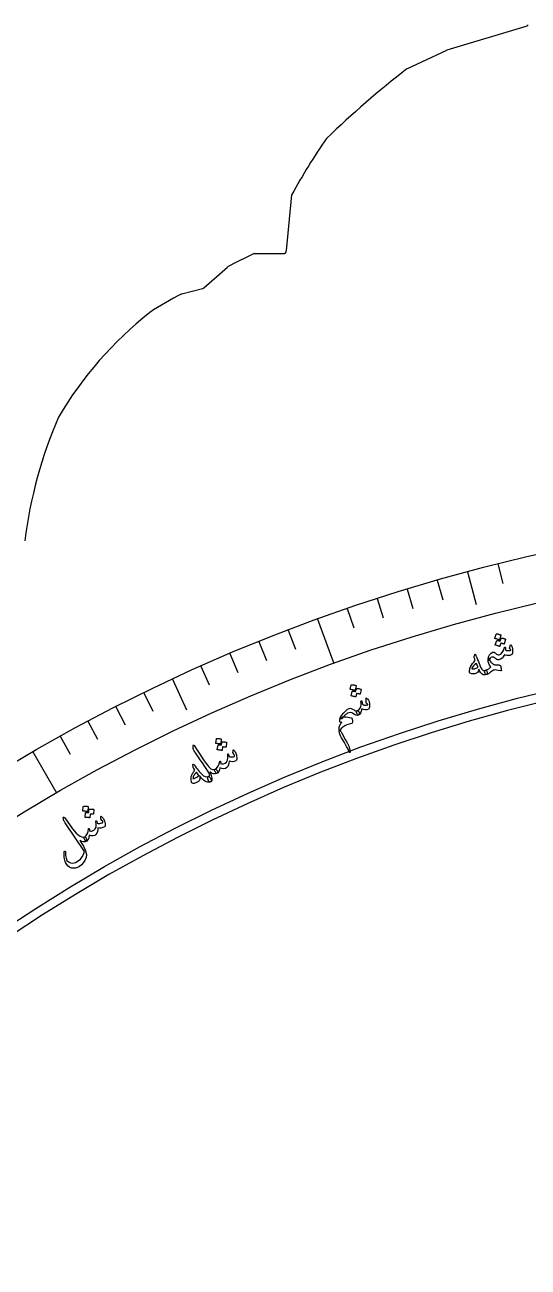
# Model space of a CAD drawing. Header units: millimetres. Extents: x -77 to 77, y -78 to 103.
# Drawn here: x -38.9 to -17.4, y 44.7 to 97.9 of the extents above; entities that cross this region are included whole.
import ezdxf

# ---------------------------------------------------------------- set-up
doc = ezdxf.new("R2010")
doc.units = ezdxf.units.MM
for name, color, linetype in [('CUT_INNER', 6, 'Continuous'), ('CUT_OUTER', 1, 'Continuous'), ('ENGRAVE', 7, 'Continuous'), ('ENGRAVE_FINE', 8, 'Continuous'), ('TEXT', 5, 'Continuous')]:
    doc.layers.add(name, color=color, linetype=linetype)

msp = doc.modelspace()

# ---------------------------------------------------------------- linework, layer by layer
at = {"layer": 'CUT_INNER'}
msp.add_arc((0.0001, -0.0002), 70.9124, 92.273101, 354.023615, dxfattribs=at)
at = {"layer": 'CUT_OUTER'}
for points in [[(-22.5478, 96.0069), (-22.5447, 96.0085), (-20.8331, 96.8076), (-20.8229, 96.8115), (-17.4404, 97.8259)], [(-27.6954, 88.2322), (-27.4787, 90.615), (-27.4782, 90.6184)], [(-29.0834, 88.0956), (-29.0799, 88.0958), (-27.8448, 88.0958)], [(-31.2344, 86.6299), (-30.2321, 87.5209), (-30.2296, 87.523)], [(-32.1787, 86.3759), (-32.1753, 86.3769), (-31.2977, 86.5965)]]:
    msp.add_lwpolyline(points, dxfattribs=at)
for centre, radius, start, end in [((-17.4835, 97.9696), 0.15, 286.69451, 326.30993), ((5.2337, 60.4667), 45.11, 128.01447, 133.79834), ((-0.5902, 75.6414), 30.7779, 145.60826, 150.88167), ((-23.1026, 74.6922), 14.6773, 114.0471, 119.05046), ((-27.8448, 88.2458), 0.15, 270, 354.80398), ((-25.8866, 73.9984), 13.885, 116.94666, 123.52379), ((-31.3341, 86.7421), 0.15, 284.04764, 311.63354), ((-23.5739, 72.9374), 16.1028, 128.3043, 149.53328), ((-19.7762, 73.4332), 19.269, 156.54701, 172.92847)]:
    msp.add_arc(centre, radius, start, end, dxfattribs=at)
at = {"layer": 'ENGRAVE'}
for points in [[(-19.9562, 74.4775), (-19.5811, 73.0776)], [(-26.3714, 72.4548), (-25.6774, 70.5482)], [(-32.5859, 69.8806), (-31.9734, 68.5672)], [(-38.5524, 66.7747), (-37.5379, 65.0176)]]:
    msp.add_lwpolyline(points, dxfattribs=at)
for radius in [77.1047, 75.0758, 71.3077]:
    msp.add_circle((0, 0), radius, dxfattribs=at)
at = {"layer": 'ENGRAVE_FINE'}
for points in [[(-18.6533, 74.8144), (-18.443, 73.9707)], [(-21.2529, 74.1178), (-21.0133, 73.282)], [(-22.5432, 73.7356), (-22.289, 72.9041)], [(-25.1029, 72.904), (-24.8198, 72.0818)], [(-23.8267, 73.331), (-23.558, 72.504)], [(-27.6319, 71.9835), (-27.3203, 71.1717)], [(-28.8839, 71.4903), (-28.5582, 70.684)], [(-30.1272, 70.9753), (-29.7875, 70.1749)], [(-31.3613, 70.4387), (-31.0076, 69.6443)], [(-33.8005, 69.3013), (-33.4193, 68.5197)], [(-35.0048, 68.7008), (-34.6101, 67.9261)], [(-36.1985, 68.0795), (-35.7903, 67.3117)], [(-37.3811, 67.4373), (-36.9596, 66.6768)]]:
    msp.add_lwpolyline(points, dxfattribs=at)
at = {"layer": 'TEXT'}
for points in [[(-18.7213, 71.8128), (-18.7193, 71.8161), (-18.716, 71.8187), (-18.7113, 71.8204), (-18.7053, 71.8214), (-18.6823, 71.8192), (-18.6598, 71.8159), (-18.6377, 71.8117), (-18.6161, 71.8065), (-18.5948, 71.8003), (-18.5737, 71.7929), (-18.5526, 71.7844), (-18.5317, 71.7746), (-18.5262, 71.7706), (-18.5228, 71.7663), (-18.5216, 71.7617), (-18.5226, 71.7569), (-18.5834, 71.571), (-18.5863, 71.5671), (-18.5911, 71.5656), (-18.5975, 71.5664), (-18.6057, 71.5696), (-18.6128, 71.5723), (-18.6238, 71.5761), (-18.6389, 71.5812), (-18.658, 71.5874), (-18.6813, 71.5947), (-18.7092, 71.6032), (-18.7416, 71.6126), (-18.7785, 71.6231), (-18.7836, 71.6251), (-18.7865, 71.6277), (-18.7874, 71.6308), (-18.7861, 71.6346)], [(-19.0254, 70.7143), (-19.0337, 70.6994), (-19.0405, 70.6889), (-19.046, 70.6826), (-19.0501, 70.6807), (-19.063, 70.6842), (-19.0717, 70.6917), (-19.076, 70.7032), (-19.0761, 70.7186), (-19.0531, 70.8364), (-19.0105, 70.9292), (-18.9484, 70.9969), (-18.8667, 71.0394), (-18.8394, 71.0417), (-18.8097, 71.0327), (-18.7775, 71.0122), (-18.7428, 70.9803), (-18.7099, 70.9504), (-18.6748, 70.9315), (-18.6376, 70.9235), (-18.5981, 70.9265), (-18.5321, 70.9568), (-18.4724, 71.0181), (-18.4191, 71.1105), (-18.3718, 71.2339), (-18.3653, 71.2472), (-18.3575, 71.2549), (-18.3486, 71.2571), (-18.3386, 71.2537), (-18.3287, 71.2449), (-18.323, 71.2325), (-18.3214, 71.2165), (-18.324, 71.197), (-18.328, 71.1779), (-18.3306, 71.1634), (-18.3318, 71.1534), (-18.3317, 71.148), (-18.3256, 71.1331), (-18.3159, 71.1218), (-18.3027, 71.1143), (-18.286, 71.1105), (-18.2273, 71.1053), (-18.1771, 71.1066), (-18.1352, 71.1143), (-18.1018, 71.1286), (-18.0986, 71.1366), (-18.1066, 71.1497), (-18.1256, 71.1678), (-18.1558, 71.1908), (-18.1592, 71.1933), (-18.1611, 71.1962), (-18.1618, 71.1994), (-18.1612, 71.2029), (-18.1166, 71.3462), (-18.114, 71.3492), (-18.1109, 71.3504), (-18.1073, 71.3498), (-18.1033, 71.3473), (-18.0664, 71.3086), (-18.0407, 71.2536), (-18.0265, 71.1823), (-18.0235, 71.0948), (-18.0244, 71.0709), (-18.0259, 71.0486), (-18.0281, 71.028), (-18.031, 71.009), (-18.0346, 70.9918), (-18.039, 70.9765), (-18.0441, 70.9631), (-18.05, 70.9516), (-18.0642, 70.9329), (-18.0836, 70.9185), (-18.1083, 70.9082), (-18.1383, 70.9023), (-18.2079, 70.8978), (-18.2705, 70.8996), (-18.326, 70.9077), (-18.3745, 70.922), (-18.3774, 70.9236), (-18.3804, 70.9233), (-18.3834, 70.921), (-18.3865, 70.9167), (-18.4261, 70.8368), (-18.4768, 70.7762), (-18.5386, 70.7347), (-18.6115, 70.7123), (-18.655, 70.7126), (-18.6996, 70.7272), (-18.7451, 70.756), (-18.7917, 70.7992), (-18.8089, 70.8138), (-18.827, 70.824), (-18.8458, 70.8298), (-18.8654, 70.8311), (-18.9131, 70.8231), (-18.9543, 70.8057), (-18.9891, 70.7791), (-19.0175, 70.7433), (-19.022, 70.7345), (-19.0249, 70.7268), (-19.026, 70.72), (-19.0254, 70.7143)], [(-18.5178, 71.6327), (-18.5158, 71.636), (-18.5125, 71.6386), (-18.5078, 71.6403), (-18.5018, 71.6413), (-18.4789, 71.639), (-18.4565, 71.6357), (-18.4345, 71.6314), (-18.4129, 71.6262), (-18.3917, 71.6199), (-18.3706, 71.6124), (-18.3497, 71.6038), (-18.3288, 71.5941), (-18.3244, 71.5906), (-18.3218, 71.5864), (-18.3209, 71.5814), (-18.3219, 71.5757), (-18.3827, 71.39), (-18.385, 71.3872), (-18.3891, 71.3861), (-18.395, 71.3868), (-18.4029, 71.3893), (-18.408, 71.391), (-18.4161, 71.3937), (-18.4272, 71.3973), (-18.4411, 71.4018), (-18.458, 71.4071), (-18.4777, 71.4131), (-18.5002, 71.4197), (-18.5256, 71.427), (-18.5692, 71.2902), (-18.5722, 71.2864), (-18.5768, 71.2849), (-18.5833, 71.2857), (-18.5915, 71.2889), (-18.5985, 71.2915), (-18.6095, 71.2954), (-18.6245, 71.3004), (-18.6435, 71.3067), (-18.6668, 71.314), (-18.6946, 71.3224), (-18.7269, 71.3319), (-18.7637, 71.3424), (-18.7679, 71.3446), (-18.7702, 71.3474), (-18.7706, 71.3506), (-18.7692, 71.3544), (-18.7049, 71.5326), (-18.7029, 71.5359), (-18.6996, 71.5384), (-18.695, 71.5402), (-18.689, 71.5412), (-18.6728, 71.5396), (-18.6566, 71.5376), (-18.6405, 71.5352), (-18.6243, 71.5323), (-18.6083, 71.5288), (-18.5926, 71.5246), (-18.5771, 71.5196), (-18.5618, 71.5139)], [(-19.6431, 70.9254), (-19.6343, 70.9418), (-19.625, 70.9461), (-19.6152, 70.9381), (-19.6048, 70.918), (-19.5997, 70.9054), (-19.5926, 70.8882), (-19.5832, 70.8662), (-19.5717, 70.8394), (-19.5581, 70.8076), (-19.5425, 70.7705), (-19.5249, 70.728), (-19.5052, 70.6801), (-19.4858, 70.6331), (-19.4685, 70.5911), (-19.4532, 70.5539), (-19.44, 70.5216), (-19.4289, 70.4944), (-19.42, 70.4723), (-19.4131, 70.4555), (-19.4084, 70.4437), (-19.3768, 70.3706), (-19.3451, 70.3156), (-19.3134, 70.279), (-19.2817, 70.2605), (-19.2616, 70.2555), (-19.2387, 70.2549), (-19.2131, 70.2587), (-19.1848, 70.2668), (-19.1673, 70.2687), (-19.1521, 70.264), (-19.1394, 70.2527), (-19.1291, 70.2349), (-19.121, 70.2122), (-19.1154, 70.1886), (-19.1123, 70.164), (-19.1118, 70.1385), (-19.1139, 70.116), (-19.1182, 70.0985), (-19.1247, 70.0861), (-19.1335, 70.0787), (-19.188, 70.0643), (-19.2377, 70.0614), (-19.2824, 70.0699), (-19.3221, 70.0898), (-19.3605, 70.1246), (-19.398, 70.174), (-19.4345, 70.238), (-19.47, 70.3166), (-19.4856, 70.2584), (-19.5046, 70.2108), (-19.5271, 70.1737), (-19.5531, 70.1472), (-19.5764, 70.1338), (-19.6053, 70.1231), (-19.6396, 70.1151), (-19.6795, 70.1097), (-19.7225, 70.1074), (-19.7594, 70.1086), (-19.7903, 70.1131), (-19.8152, 70.121), (-19.8369, 70.1333), (-19.8531, 70.148), (-19.8639, 70.1651), (-19.8691, 70.1846), (-19.8711, 70.2102), (-19.8705, 70.2393), (-19.8673, 70.2721), (-19.8614, 70.3084), (-19.8537, 70.3453), (-19.8464, 70.3751), (-19.8393, 70.3978), (-19.8324, 70.4134), (-19.7889, 70.4814), (-19.7392, 70.5476), (-19.6833, 70.6122), (-19.6212, 70.675), (-19.635, 70.7143), (-19.6466, 70.7484), (-19.6559, 70.7772), (-19.6628, 70.8007), (-19.6672, 70.8208), (-19.6685, 70.8396), (-19.667, 70.8569), (-19.6625, 70.8728)], [(-19.0133, 70.7108), (-19.0026, 70.681), (-18.9836, 70.6486), (-18.9564, 70.6137), (-18.9209, 70.5762), (-18.9059, 70.5629), (-18.8908, 70.5507), (-18.8756, 70.5396), (-18.8602, 70.5297), (-18.8448, 70.5209), (-18.8292, 70.5133), (-18.8136, 70.5068), (-18.7978, 70.5015), (-18.7908, 70.4999), (-18.7819, 70.4987), (-18.7712, 70.4978), (-18.7586, 70.4973), (-18.7441, 70.4971), (-18.7277, 70.4969), (-18.7093, 70.4968), (-18.689, 70.4968), (-18.6727, 70.4965), (-18.6575, 70.4959), (-18.6432, 70.4948), (-18.6299, 70.4933), (-18.6174, 70.4915), (-18.6054, 70.4895), (-18.5939, 70.4871), (-18.5828, 70.4845), (-18.5647, 70.4787), (-18.5502, 70.469), (-18.5395, 70.4551), (-18.5324, 70.4372), (-18.5208, 70.3851), (-18.5125, 70.3383), (-18.5075, 70.2967), (-18.5059, 70.2604), (-18.5068, 70.2456), (-18.5119, 70.2364), (-18.5212, 70.2328), (-18.5349, 70.2349), (-18.6358, 70.2582), (-18.7166, 70.2724), (-18.7772, 70.2777), (-18.8176, 70.2741), (-18.8501, 70.262), (-18.8872, 70.2419), (-18.9288, 70.2139), (-18.9749, 70.1779), (-18.9981, 70.1589), (-19.0202, 70.1418), (-19.0412, 70.1264), (-19.0612, 70.1129), (-19.0804, 70.1013), (-19.0988, 70.0918), (-19.1165, 70.0842), (-19.1335, 70.0787), (-19.1461, 70.0783), (-19.1589, 70.084), (-19.1721, 70.0959), (-19.1855, 70.1138), (-19.1979, 70.1362), (-19.2074, 70.159), (-19.2139, 70.1823), (-19.2175, 70.2062), (-19.2171, 70.2281), (-19.2115, 70.2455), (-19.2007, 70.2584), (-19.1848, 70.2668), (-19.1086, 70.2983), (-19.0446, 70.3319), (-18.993, 70.3678), (-18.9537, 70.4059), (-19.009, 70.4749), (-19.0475, 70.5501), (-19.0692, 70.6315), (-19.074, 70.7191), (-19.0615, 70.774), (-19.0472, 70.7909), (-19.0311, 70.7698), (-19.0133, 70.7108)], [(-19.5711, 70.5517), (-19.6398, 70.5046), (-19.6952, 70.4547), (-19.7373, 70.402), (-19.7662, 70.3465), (-19.7673, 70.3397), (-19.7656, 70.3342), (-19.7612, 70.3301), (-19.7541, 70.3273), (-19.7297, 70.3241), (-19.7041, 70.3236), (-19.6773, 70.3259), (-19.6493, 70.3308), (-19.6201, 70.3385), (-19.5896, 70.3489), (-19.558, 70.362), (-19.5251, 70.3778), (-19.5203, 70.3809), (-19.5155, 70.3855), (-19.5108, 70.3914), (-19.5062, 70.3987), (-19.5122, 70.4155), (-19.5188, 70.4329), (-19.526, 70.451), (-19.5338, 70.4698), (-19.5422, 70.4893), (-19.5512, 70.5094), (-19.5609, 70.5302), (-19.5711, 70.5517)], [(-24.9265, 69.6369), (-24.9249, 69.6404), (-24.9218, 69.6432), (-24.9173, 69.6454), (-24.9115, 69.6469), (-24.8884, 69.6466), (-24.8658, 69.6454), (-24.8435, 69.6431), (-24.8216, 69.6399), (-24.7999, 69.6355), (-24.7782, 69.63), (-24.7565, 69.6233), (-24.7349, 69.6155), (-24.729, 69.612), (-24.7253, 69.608), (-24.7237, 69.6035), (-24.7243, 69.5986), (-24.768, 69.4081), (-24.7706, 69.404), (-24.7751, 69.4021), (-24.7816, 69.4024), (-24.79, 69.4049), (-24.7973, 69.4069), (-24.8086, 69.4097), (-24.824, 69.4134), (-24.8435, 69.418), (-24.8673, 69.4233), (-24.8958, 69.4292), (-24.9288, 69.4358), (-24.9664, 69.443), (-24.9716, 69.4445), (-24.9748, 69.4469), (-24.9759, 69.4499), (-24.9749, 69.4537)], [(-24.7084, 69.4754), (-24.7067, 69.4789), (-24.7036, 69.4817), (-24.6992, 69.4838), (-24.6933, 69.4853), (-24.6704, 69.485), (-24.6478, 69.4837), (-24.6255, 69.4814), (-24.6037, 69.478), (-24.582, 69.4736), (-24.5604, 69.4681), (-24.5389, 69.4613), (-24.5173, 69.4534), (-24.5126, 69.4503), (-24.5096, 69.4464), (-24.5083, 69.4415), (-24.5087, 69.4357), (-24.5526, 69.2455), (-24.5545, 69.2425), (-24.5585, 69.2411), (-24.5645, 69.2413), (-24.5725, 69.243), (-24.5778, 69.2443), (-24.5861, 69.2463), (-24.5974, 69.2489), (-24.6116, 69.2522), (-24.6288, 69.256), (-24.6489, 69.2602), (-24.6719, 69.2648), (-24.6978, 69.2698), (-24.7288, 69.1298), (-24.7314, 69.1257), (-24.7359, 69.1238), (-24.7424, 69.1241), (-24.7508, 69.1266), (-24.758, 69.1286), (-24.7693, 69.1314), (-24.7847, 69.1351), (-24.8041, 69.1397), (-24.8279, 69.145), (-24.8562, 69.1509), (-24.8891, 69.1575), (-24.9267, 69.1647), (-24.931, 69.1666), (-24.9335, 69.1692), (-24.9342, 69.1724), (-24.9331, 69.1762), (-24.8852, 69.3593), (-24.8836, 69.3628), (-24.8805, 69.3656), (-24.8761, 69.3678), (-24.8702, 69.3693), (-24.854, 69.3691), (-24.8377, 69.3685), (-24.8215, 69.3675), (-24.8052, 69.3661), (-24.789, 69.364), (-24.773, 69.3612), (-24.7571, 69.3576), (-24.7414, 69.3532)], [(-25.0165, 68.6342), (-24.9766, 68.6396), (-24.928, 68.6301), (-24.8708, 68.6054), (-24.8051, 68.5657), (-24.771, 68.5453), (-24.7411, 68.5318), (-24.7154, 68.5251), (-24.6939, 68.5252), (-24.6422, 68.5239), (-24.6083, 68.4995), (-24.5922, 68.452), (-24.5939, 68.3815), (-24.5973, 68.3682), (-24.6041, 68.3571), (-24.6142, 68.3482), (-24.6277, 68.3416), (-24.68, 68.332), (-24.7353, 68.3397), (-24.7938, 68.3646), (-24.8555, 68.4068), (-24.9094, 68.44), (-24.9662, 68.4535), (-25.0259, 68.4472), (-25.0884, 68.4209), (-25.1194, 68.4027), (-25.1489, 68.3826), (-25.1771, 68.3607), (-25.2038, 68.3369), (-25.2289, 68.3115), (-25.2521, 68.2845), (-25.2734, 68.2558), (-25.2927, 68.2255), (-25.3112, 68.2016), (-25.3303, 68.1873), (-25.3502, 68.1825), (-25.3707, 68.1873), (-25.3897, 68.1977), (-25.4022, 68.2085), (-25.4082, 68.2197), (-25.4078, 68.2313), (-25.4012, 68.2473), (-25.3881, 68.2698), (-25.3685, 68.2988), (-25.3423, 68.3343), (-25.2511, 68.4469), (-25.1664, 68.5343), (-25.0881, 68.5968), (-25.0165, 68.6342)], [(-24.2936, 69.0611), (-24.293, 69.0705), (-24.2902, 69.0761), (-24.2852, 69.0779), (-24.278, 69.0758), (-24.2327, 69.0426), (-24.1964, 68.9907), (-24.1691, 68.9202), (-24.1507, 68.8311), (-24.1471, 68.7911), (-24.1467, 68.7526), (-24.1493, 68.7157), (-24.155, 68.6802), (-24.1634, 68.6478), (-24.1726, 68.6229), (-24.1827, 68.6054), (-24.1938, 68.5953), (-24.2628, 68.5729), (-24.3339, 68.5676), (-24.4071, 68.5792), (-24.4824, 68.6079), (-24.5024, 68.5071), (-24.5322, 68.4296), (-24.5719, 68.3751), (-24.6217, 68.3438), (-24.6303, 68.3437), (-24.6402, 68.3492), (-24.6512, 68.3604), (-24.6635, 68.3772), (-24.6931, 68.4334), (-24.707, 68.4772), (-24.7052, 68.5085), (-24.6878, 68.5274), (-24.6373, 68.556), (-24.5955, 68.5887), (-24.5624, 68.6255), (-24.5378, 68.6664), (-24.521, 68.7148), (-24.5113, 68.7742), (-24.5086, 68.8446), (-24.513, 68.926), (-24.5123, 68.9362), (-24.5091, 68.9441), (-24.5033, 68.9498), (-24.495, 68.9532), (-24.4855, 68.9538), (-24.4784, 68.9504), (-24.4737, 68.943), (-24.4712, 68.9317), (-24.4652, 68.8877), (-24.4587, 68.8527), (-24.4517, 68.8269), (-24.4442, 68.8102), (-24.4336, 68.7997), (-24.4166, 68.7907), (-24.3932, 68.783), (-24.3634, 68.7768), (-24.329, 68.7736), (-24.2937, 68.7744), (-24.2575, 68.7793), (-24.2205, 68.7881), (-24.2204, 68.7882), (-24.22, 68.7883), (-24.2193, 68.7885), (-24.2185, 68.7889), (-24.2177, 68.7913), (-24.2189, 68.795), (-24.222, 68.8001), (-24.227, 68.8065), (-24.235, 68.8146), (-24.2471, 68.8247), (-24.2634, 68.8368), (-24.2839, 68.8508), (-24.2875, 68.8534), (-24.2902, 68.8572), (-24.2918, 68.8623), (-24.2924, 68.8685)], [(-25.4154, 68.0665), (-25.4153, 68.1325), (-25.4129, 68.1831), (-25.4082, 68.2184), (-25.4012, 68.2384), (-25.3835, 68.2508), (-25.3498, 68.2598), (-25.3002, 68.2655), (-25.2347, 68.2678), (-25.158, 68.2655), (-25.0818, 68.2571), (-25.006, 68.2428), (-24.9307, 68.2225), (-24.9105, 68.2134), (-24.8959, 68.1994), (-24.887, 68.1805), (-24.8837, 68.1566), (-24.8825, 68.1319), (-24.8816, 68.11), (-24.8812, 68.0909), (-24.8812, 68.0744), (-24.8814, 68.0609), (-24.8816, 68.0506), (-24.8819, 68.0434), (-24.8821, 68.0395), (-24.8848, 68.0205), (-24.8899, 68.006), (-24.8976, 67.9961), (-24.9078, 67.9908), (-25.0162, 67.9618), (-25.1151, 67.9255), (-25.2043, 67.8819), (-25.2839, 67.831), (-25.3254, 67.7988), (-25.3588, 67.766), (-25.3843, 67.7328), (-25.4019, 67.699), (-25.4007, 67.694), (-25.3975, 67.6859), (-25.3923, 67.6746), (-25.385, 67.6602), (-25.3757, 67.6426), (-25.3644, 67.6219), (-25.351, 67.5981), (-25.3356, 67.5711), (-25.1836, 67.2993), (-25.1618, 67.2615), (-25.1417, 67.2262), (-25.1232, 67.1933), (-25.1064, 67.1628), (-25.0913, 67.1348), (-25.0782, 67.1094), (-25.067, 67.0866), (-25.0578, 67.0663), (-25.0246, 66.9869), (-24.9999, 66.9127), (-24.9836, 66.8438), (-24.9757, 66.78), (-24.9772, 66.7675), (-24.981, 66.7578), (-24.9869, 66.7511), (-24.9951, 66.7473), (-25.0076, 66.7474), (-25.0184, 66.7554), (-25.0277, 66.7711), (-25.0354, 66.7947), (-25.0684, 66.8812), (-25.1306, 67.0061), (-25.222, 67.1696), (-25.3429, 67.3715), (-25.3856, 67.4521), (-25.4175, 67.5287), (-25.4383, 67.6013), (-25.4483, 67.67), (-25.4497, 67.7021), (-25.4501, 67.7327), (-25.4493, 67.7619), (-25.4473, 67.7896), (-25.4442, 67.8157), (-25.4399, 67.8401), (-25.4343, 67.8628), (-25.4276, 67.8838), (-25.4186, 67.9041), (-25.4084, 67.9239), (-25.3971, 67.9434), (-25.3846, 67.9624), (-25.3711, 67.981), (-25.3567, 67.9994), (-25.3416, 68.0174), (-25.3256, 68.0353), (-25.3272, 68.0358), (-25.3294, 68.0362), (-25.332, 68.0363), (-25.3352, 68.0363), (-25.3388, 68.0361), (-25.343, 68.0357), (-25.3477, 68.0351), (-25.3528, 68.0344), (-25.3577, 68.0348), (-25.3626, 68.0351), (-25.3676, 68.0352), (-25.3726, 68.0351), (-25.3778, 68.0349), (-25.3832, 68.0349), (-25.3888, 68.0349), (-25.3945, 68.035), (-25.4037, 68.0375), (-25.4103, 68.0436), (-25.4142, 68.0532), (-25.4154, 68.0665)], [(-31.0644, 65.6163), (-31.0708, 65.6549), (-31.0704, 65.6842), (-31.0631, 65.7041), (-31.049, 65.7147), (-31.0269, 65.7232), (-31.0102, 65.7324), (-30.999, 65.7423), (-30.9931, 65.753), (-30.9922, 65.7908), (-31.007, 65.8406), (-31.0376, 65.9024), (-31.084, 65.9762), (-31.199, 66.1457), (-31.3014, 66.2966), (-31.3911, 66.429), (-31.468, 66.5427), (-31.5323, 66.6379), (-31.584, 66.7144), (-31.6232, 66.7723), (-31.6498, 66.8116), (-31.666, 66.8383), (-31.6781, 66.8612), (-31.686, 66.8804), (-31.6897, 66.8959), (-31.6942, 67.0184), (-31.6883, 67.0498), (-31.6798, 67.0653), (-31.6687, 67.065), (-31.655, 67.0489), (-31.5257, 66.8471), (-31.4099, 66.6693), (-31.3078, 66.5155), (-31.2192, 66.3857), (-31.1442, 66.2797), (-31.0832, 66.1972), (-31.0359, 66.1384), (-31.0025, 66.1031), (-30.9339, 66.0515), (-30.8704, 66.0214), (-30.8119, 66.0128), (-30.7585, 66.0258), (-30.7415, 66.0296), (-30.7239, 66.0257), (-30.7057, 66.014), (-30.6868, 65.9946), (-30.6728, 65.975), (-30.6625, 65.9539), (-30.6561, 65.9313), (-30.6534, 65.9073), (-30.6545, 65.8859), (-30.6587, 65.869), (-30.6659, 65.8567), (-30.6761, 65.8489), (-30.7497, 65.8275), (-30.8258, 65.8305), (-30.9045, 65.8579), (-30.9858, 65.9098), (-30.9213, 65.7602), (-30.8923, 65.6412), (-30.8986, 65.5529), (-30.9405, 65.4951), (-30.9542, 65.4865), (-30.9672, 65.4812), (-30.9794, 65.4794), (-30.9908, 65.4809), (-31.0037, 65.4863), (-31.0153, 65.4962), (-31.0258, 65.5106), (-31.0352, 65.5294), (-31.0393, 65.5406), (-31.0433, 65.5516), (-31.0473, 65.5626), (-31.0513, 65.5734), (-31.055, 65.5841), (-31.0584, 65.5948), (-31.0616, 65.6056), (-31.0644, 65.6163)], [(-30.6949, 67.3295), (-30.6935, 67.3331), (-30.6907, 67.3362), (-30.6864, 67.3387), (-30.6807, 67.3407), (-30.6577, 67.3424), (-30.6351, 67.3431), (-30.6126, 67.3427), (-30.5905, 67.3413), (-30.5685, 67.3388), (-30.5465, 67.3351), (-30.5243, 67.3303), (-30.5021, 67.3243), (-30.4959, 67.3213), (-30.4919, 67.3176), (-30.4899, 67.3133), (-30.4901, 67.3083), (-30.5177, 67.1149), (-30.52, 67.1106), (-30.5243, 67.1083), (-30.5308, 67.108), (-30.5394, 67.1098), (-30.5468, 67.1111), (-30.5584, 67.113), (-30.574, 67.1154), (-30.5938, 67.1183), (-30.618, 67.1216), (-30.6468, 67.1251), (-30.6803, 67.1289), (-30.7184, 67.1329), (-30.7238, 67.134), (-30.7271, 67.1361), (-30.7285, 67.139), (-30.7278, 67.1429)], [(-30.4639, 67.1869), (-30.4625, 67.1905), (-30.4597, 67.1936), (-30.4555, 67.1961), (-30.4497, 67.1981), (-30.4268, 67.1997), (-30.4042, 67.2003), (-30.3818, 67.1998), (-30.3598, 67.1983), (-30.3378, 67.1958), (-30.3158, 67.192), (-30.2938, 67.1871), (-30.2716, 67.1811), (-30.2667, 67.1784), (-30.2633, 67.1747), (-30.2616, 67.1699), (-30.2616, 67.1642), (-30.2893, 66.9709), (-30.2911, 66.9678), (-30.2949, 66.966), (-30.3009, 66.9657), (-30.309, 66.9668), (-30.3144, 66.9676), (-30.3228, 66.9688), (-30.3343, 66.9705), (-30.3488, 66.9726), (-30.3662, 66.9749), (-30.3866, 66.9774), (-30.4099, 66.9801), (-30.4361, 66.9829), (-30.4554, 66.8408), (-30.4576, 66.8365), (-30.4619, 66.8342), (-30.4684, 66.834), (-30.477, 66.8357), (-30.4844, 66.8371), (-30.4959, 66.839), (-30.5115, 66.8414), (-30.5312, 66.8443), (-30.5554, 66.8476), (-30.5841, 66.8511), (-30.6175, 66.8549), (-30.6555, 66.859), (-30.6599, 66.8605), (-30.6627, 66.8628), (-30.6636, 66.8659), (-30.6629, 66.8699), (-30.6305, 67.0563), (-30.6291, 67.0599), (-30.6263, 67.063), (-30.6221, 67.0655), (-30.6164, 67.0675), (-30.6002, 67.0688), (-30.5839, 67.0695), (-30.5676, 67.0699), (-30.5513, 67.0698), (-30.535, 67.0691), (-30.5188, 67.0677), (-30.5027, 67.0654), (-30.4866, 67.0623)], [(-29.9801, 66.8463), (-29.9771, 66.8512), (-29.9716, 66.8525), (-29.9635, 66.8502), (-29.953, 66.8442), (-29.9391, 66.8323), (-29.9242, 66.8132), (-29.9081, 66.7869), (-29.8908, 66.7533), (-29.8727, 66.7145), (-29.8578, 66.6755), (-29.846, 66.6363), (-29.8373, 66.5968), (-29.8278, 66.5167), (-29.8296, 66.4553), (-29.8427, 66.4126), (-29.8671, 66.3886), (-29.9383, 66.3614), (-30.0106, 66.3506), (-30.0841, 66.3561), (-30.1589, 66.378), (-30.1627, 66.2883), (-30.1805, 66.2116), (-30.2125, 66.1477), (-30.2585, 66.0967), (-30.3162, 66.0637), (-30.3841, 66.051), (-30.4623, 66.0585), (-30.5508, 66.0863), (-30.5714, 65.9984), (-30.5994, 65.9294), (-30.635, 65.8793), (-30.6781, 65.848), (-30.6901, 65.849), (-30.7067, 65.861), (-30.7279, 65.884), (-30.7536, 65.9181), (-30.7739, 65.954), (-30.7819, 65.9838), (-30.7774, 66.0074), (-30.7605, 66.0248), (-30.6796, 66.0874), (-30.6189, 66.1641), (-30.5783, 66.2549), (-30.5579, 66.36), (-30.5568, 66.3657), (-30.5549, 66.3703), (-30.5521, 66.3738), (-30.5486, 66.3761), (-30.5437, 66.3778), (-30.5388, 66.3783), (-30.534, 66.3775), (-30.5292, 66.3755), (-30.5225, 66.3658), (-30.5186, 66.3458), (-30.5173, 66.3157), (-30.5189, 66.2753), (-30.4855, 66.2601), (-30.4432, 66.257), (-30.3919, 66.2661), (-30.3315, 66.2874), (-30.2663, 66.3355), (-30.2257, 66.4137), (-30.2096, 66.522), (-30.2181, 66.6605), (-30.2186, 66.6676), (-30.2178, 66.6732), (-30.2158, 66.6772), (-30.2125, 66.6797), (-30.2067, 66.6818), (-30.2012, 66.6825), (-30.196, 66.6819), (-30.1911, 66.6799), (-30.1864, 66.6761), (-30.1827, 66.6718), (-30.1799, 66.6671), (-30.1782, 66.662), (-30.1604, 66.5701), (-30.1281, 66.5601), (-30.0921, 66.5546), (-30.0526, 66.5537), (-30.0096, 66.5574), (-29.9696, 66.5652), (-29.9412, 66.5757), (-29.9245, 66.589), (-29.9194, 66.6051), (-29.9239, 66.6241), (-29.937, 66.6483), (-29.9586, 66.6775), (-29.9887, 66.7118), (-29.9917, 66.724), (-29.9912, 66.7504), (-29.9874, 66.7912), (-29.9801, 66.8463)], [(-31.3151, 65.802), (-31.2478, 65.7468), (-31.1811, 65.7139), (-31.1148, 65.7032), (-31.049, 65.7147), (-31.0306, 65.7171), (-31.0124, 65.7116), (-30.9943, 65.6983), (-30.9764, 65.6771), (-30.9686, 65.665), (-30.9612, 65.6525), (-30.9542, 65.6395), (-30.9475, 65.626), (-30.9415, 65.612), (-30.9365, 65.5976), (-30.9325, 65.5827), (-30.9294, 65.5674), (-30.9261, 65.5414), (-30.9265, 65.5209), (-30.9306, 65.5057), (-30.9385, 65.496), (-30.9709, 65.4807), (-31.0049, 65.4718), (-31.0405, 65.4693), (-31.0776, 65.4733), (-31.1605, 65.5043), (-31.247, 65.5613), (-31.3372, 65.6445), (-31.4311, 65.7539), (-31.4145, 65.6705), (-31.4102, 65.6053), (-31.4182, 65.5582), (-31.4384, 65.5293), (-31.4521, 65.5194), (-31.4669, 65.5096), (-31.4828, 65.4998), (-31.4998, 65.4902), (-31.518, 65.4805), (-31.5374, 65.4709), (-31.5583, 65.4611), (-31.5804, 65.4513), (-31.6218, 65.4347), (-31.6546, 65.4239), (-31.6789, 65.4191), (-31.6947, 65.4202), (-31.725, 65.4311), (-31.7475, 65.4463), (-31.7623, 65.466), (-31.7693, 65.49), (-31.7782, 65.5712), (-31.7827, 65.6353), (-31.7827, 65.6822), (-31.7783, 65.712), (-31.7683, 65.7442), (-31.7556, 65.7771), (-31.7403, 65.8107), (-31.7222, 65.845), (-31.7014, 65.88), (-31.6779, 65.9156), (-31.6517, 65.9519), (-31.6228, 65.9889), (-31.672, 66.0615), (-31.6775, 66.0704), (-31.6824, 66.0787), (-31.6869, 66.0864), (-31.6909, 66.0933), (-31.6942, 66.0997), (-31.6965, 66.1056), (-31.6979, 66.1111), (-31.6983, 66.1162), (-31.703, 66.2269), (-31.7009, 66.2429), (-31.6924, 66.2464), (-31.6776, 66.2372), (-31.6565, 66.2155), (-31.613, 66.1537), (-31.5696, 66.0949), (-31.5263, 66.039), (-31.4831, 65.9861), (-31.4402, 65.936), (-31.3979, 65.8886), (-31.3562, 65.844), (-31.3151, 65.802)], [(-31.5546, 65.8967), (-31.5665, 65.8858), (-31.5787, 65.8743), (-31.5911, 65.862), (-31.6038, 65.849), (-31.6165, 65.835), (-31.6288, 65.8196), (-31.6407, 65.8029), (-31.6523, 65.7848), (-31.6635, 65.7669), (-31.6734, 65.7488), (-31.682, 65.7304), (-31.6892, 65.7117), (-31.695, 65.6928), (-31.6992, 65.6738), (-31.7018, 65.6547), (-31.7028, 65.6353), (-31.6487, 65.6367), (-31.5935, 65.6538), (-31.5372, 65.6867), (-31.4797, 65.7354), (-31.473, 65.7475), (-31.4713, 65.7629), (-31.4748, 65.7815), (-31.4835, 65.8033)], [(-36.3956, 64.4267), (-36.3946, 64.4304), (-36.392, 64.4337), (-36.388, 64.4366), (-36.3825, 64.4391), (-36.3597, 64.4428), (-36.3371, 64.4454), (-36.3148, 64.4469), (-36.2926, 64.4474), (-36.2705, 64.4468), (-36.2482, 64.4451), (-36.2257, 64.4422), (-36.2031, 64.4381), (-36.1967, 64.4357), (-36.1923, 64.4324), (-36.19, 64.4282), (-36.1897, 64.4233), (-36.2005, 64.2282), (-36.2024, 64.2237), (-36.2066, 64.221), (-36.213, 64.2202), (-36.2217, 64.2212), (-36.2292, 64.2219), (-36.2409, 64.2228), (-36.2567, 64.2239), (-36.2767, 64.225), (-36.301, 64.2262), (-36.3301, 64.2272), (-36.3637, 64.2281), (-36.4021, 64.2288), (-36.4075, 64.2295), (-36.411, 64.2312), (-36.4126, 64.234), (-36.4123, 64.2379)], [(-36.8573, 63.4728), (-36.7069, 63.2908), (-36.5652, 63.1737), (-36.4324, 63.1215), (-36.3083, 63.1342), (-36.2966, 63.1285), (-36.2837, 63.1109), (-36.2696, 63.0815), (-36.2543, 63.0403), (-36.2436, 63.007), (-36.2391, 62.9815), (-36.2409, 62.9636), (-36.249, 62.9533), (-36.3182, 62.9259), (-36.3911, 62.9213), (-36.468, 62.9394), (-36.5488, 62.9803), (-36.3948, 62.7376), (-36.2972, 62.5349), (-36.2558, 62.3722), (-36.2705, 62.2495), (-36.3332, 62.1227), (-36.4021, 62.0175), (-36.4773, 61.9339), (-36.5588, 61.8717), (-36.6492, 61.8247), (-36.737, 61.797), (-36.8225, 61.7885), (-36.9056, 61.7994), (-36.9825, 61.8295), (-37.0495, 61.8787), (-37.1066, 61.9472), (-37.1537, 62.0349), (-37.1728, 62.0853), (-37.1887, 62.1377), (-37.2011, 62.1922), (-37.2102, 62.2486), (-37.2158, 62.3071), (-37.2177, 62.3678), (-37.2161, 62.4306), (-37.2108, 62.4956), (-37.2088, 62.5034), (-37.2055, 62.5101), (-37.201, 62.5156), (-37.1951, 62.52), (-37.1895, 62.5224), (-37.1837, 62.523), (-37.1778, 62.5218), (-37.1718, 62.5188), (-37.1665, 62.5139), (-37.1629, 62.507), (-37.161, 62.4983), (-37.1607, 62.4875), (-37.1585, 62.3392), (-37.1366, 62.2187), (-37.0951, 62.1259), (-37.0342, 62.0608), (-36.9436, 62.0169), (-36.8436, 62.0097), (-36.7341, 62.0393), (-36.6149, 62.1054), (-36.5209, 62.1834), (-36.4436, 62.2764), (-36.3831, 62.3846), (-36.3392, 62.508), (-37.1708, 63.7293), (-37.1905, 63.7585), (-37.2059, 63.7841), (-37.2169, 63.8059), (-37.2235, 63.824), (-37.2529, 63.9574), (-37.2448, 63.975), (-37.2321, 63.9783), (-37.2149, 63.9673), (-37.1932, 63.942)], [(-35.6417, 64.0071), (-35.6392, 64.0122), (-35.6338, 64.014), (-35.6255, 64.0124), (-35.6145, 64.0073), (-35.5997, 63.9967), (-35.5832, 63.9789), (-35.5648, 63.954), (-35.5448, 63.9221), (-35.5234, 63.885), (-35.5051, 63.8475), (-35.49, 63.8094), (-35.4779, 63.7708), (-35.4616, 63.6918), (-35.458, 63.6305), (-35.4674, 63.5869), (-35.4897, 63.5608), (-35.5582, 63.5276), (-35.6293, 63.5106), (-35.703, 63.5097), (-35.7794, 63.525), (-35.7754, 63.4354), (-35.7866, 63.3574), (-35.8129, 63.291), (-35.8544, 63.2362), (-35.909, 63.1983), (-35.9755, 63.1798), (-36.0541, 63.1806), (-36.1446, 63.2006), (-36.1576, 63.1113), (-36.1795, 63.0401), (-36.2106, 62.9871), (-36.2509, 62.9522), (-36.263, 62.9521), (-36.2805, 62.9626), (-36.3036, 62.9837), (-36.3321, 63.0155), (-36.3555, 63.0495), (-36.366, 63.0785), (-36.3636, 63.1024), (-36.3482, 63.1213), (-36.2731, 63.1906), (-36.2192, 63.2722), (-36.1866, 63.3662), (-36.1753, 63.4726), (-36.1747, 63.4784), (-36.1732, 63.4832), (-36.1708, 63.4869), (-36.1675, 63.4895), (-36.1628, 63.4916), (-36.158, 63.4925), (-36.1531, 63.4921), (-36.1481, 63.4906), (-36.1406, 63.4815), (-36.1349, 63.4619), (-36.1311, 63.432), (-36.1292, 63.3916), (-36.0946, 63.3794), (-36.0522, 63.38), (-36.0018, 63.3935), (-35.9436, 63.4198), (-35.8827, 63.4734), (-35.849, 63.5548), (-35.8424, 63.6642), (-35.8628, 63.8014), (-35.8639, 63.8084), (-35.8636, 63.814), (-35.862, 63.8182), (-35.8589, 63.821), (-35.8533, 63.8236), (-35.8479, 63.8247), (-35.8426, 63.8246), (-35.8376, 63.8231), (-35.8326, 63.8197), (-35.8285, 63.8157), (-35.8254, 63.8113), (-35.8232, 63.8063), (-35.7975, 63.7163), (-35.7644, 63.7091), (-35.7282, 63.7067), (-35.6887, 63.7093), (-35.6462, 63.7167), (-35.607, 63.7279), (-35.5796, 63.7408), (-35.5641, 63.7555), (-35.5604, 63.772), (-35.5666, 63.7906), (-35.5817, 63.8135), (-35.6057, 63.8407), (-35.6387, 63.8723), (-35.6427, 63.8842), (-35.6445, 63.9106), (-35.6442, 63.9516), (-35.6417, 64.0071)], [(-36.1532, 64.3046), (-36.1521, 64.3083), (-36.1496, 64.3116), (-36.1455, 64.3145), (-36.14, 64.3169), (-36.1173, 64.3205), (-36.0948, 64.3231), (-36.0725, 64.3245), (-36.0504, 64.325), (-36.0283, 64.3243), (-36.0061, 64.3225), (-35.9837, 64.3195), (-35.9611, 64.3154), (-35.9559, 64.3131), (-35.9523, 64.3097), (-35.9502, 64.3052), (-35.9496, 64.2994), (-35.9606, 64.1045), (-35.962, 64.1012), (-35.9657, 64.0991), (-35.9716, 64.0983), (-35.9798, 64.0987), (-35.9853, 64.099), (-35.9938, 64.0995), (-36.0053, 64.1002), (-36.0199, 64.101), (-36.0375, 64.1018), (-36.058, 64.1026), (-36.0815, 64.1032), (-36.1079, 64.1037), (-36.1147, 63.9605), (-36.1166, 63.956), (-36.1207, 63.9534), (-36.1271, 63.9526), (-36.1358, 63.9536), (-36.1433, 63.9543), (-36.1549, 63.9552), (-36.1707, 63.9563), (-36.1906, 63.9574), (-36.215, 63.9586), (-36.2439, 63.9597), (-36.2775, 63.9606), (-36.3157, 63.9613), (-36.3203, 63.9625), (-36.3232, 63.9645), (-36.3244, 63.9676), (-36.324, 63.9715), (-36.3078, 64.1601), (-36.3068, 64.1638), (-36.3042, 64.1671), (-36.3002, 64.17), (-36.2947, 64.1725), (-36.2787, 64.1751), (-36.2626, 64.1773), (-36.2464, 64.1791), (-36.2301, 64.1804), (-36.2138, 64.1811), (-36.1975, 64.181), (-36.1813, 64.1802), (-36.165, 64.1785)]]:
    msp.add_lwpolyline(points, close=True, dxfattribs=at)

doc.saveas('drawing.dxf')
